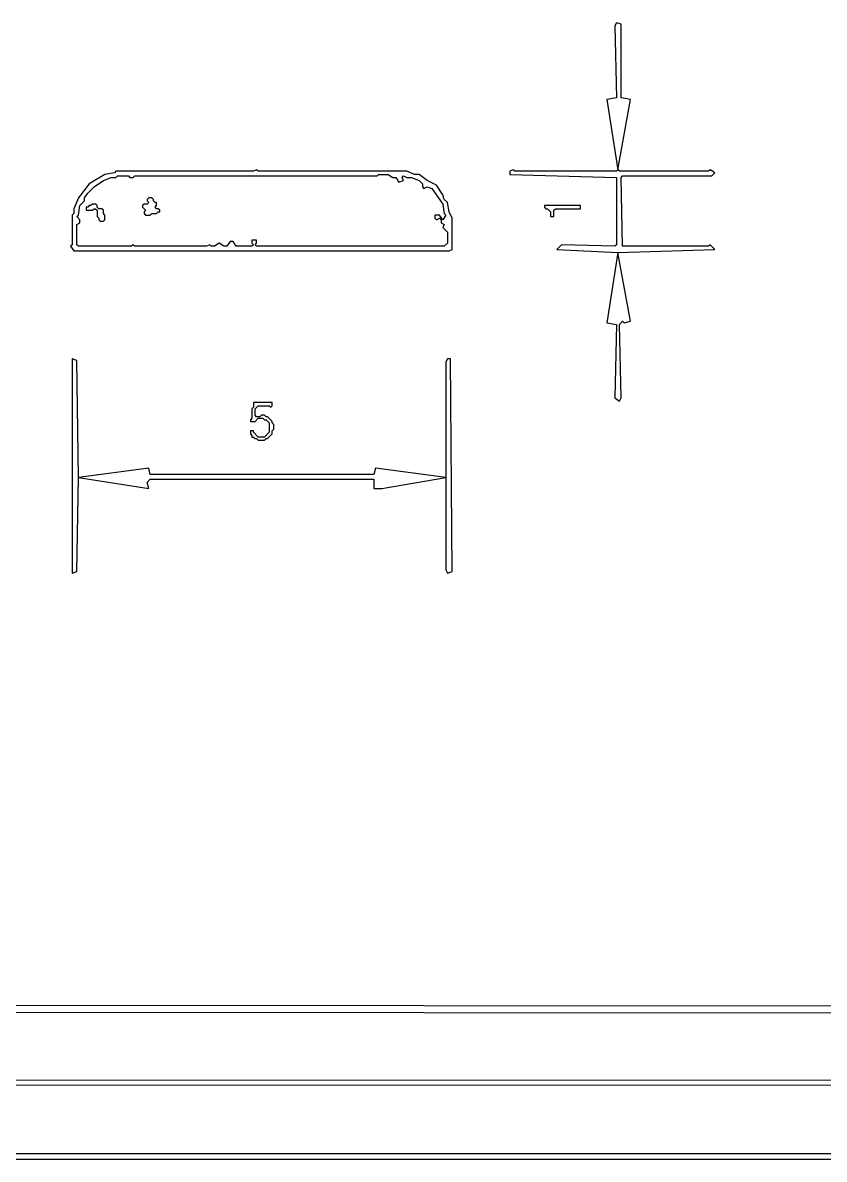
# Model space of a CAD drawing. Extents: x 17 to 323, y -435 to -5.
# Drawn here: x 152.5 to 203.8, y -434.9 to -362.2 of the extents above; entities that cross this region are included whole.
import ezdxf

# ---------------------------------------------------------------- set-up
doc = ezdxf.new("R2010")
doc.units = 0

msp = doc.modelspace()

# ---------------------------------------------------------------- linework, layer by layer
at = {"layer": 'CONTOURS'}
for p, q in [((190.5, -362.2), (190.4, -362.4)), ((190.4, -362.4), (190.5, -367)), ((190.8, -362.3), (190.5, -362.2)), ((190.8, -367), (190.8, -362.3)), ((190.5, -367), (189.9, -367.1)), ((189.9, -367.1), (190.6, -371.6)), ((190.6, -371.6), (191.4, -367.1)), ((191.4, -367.1), (190.8, -367)), ((157.8, -371.9), (156.8, -372.5)), ((157.7, -372.3), (158.2, -372.1)), ((158.4, -371.8), (157.8, -371.9)), ((158.2, -372.1), (158.5, -372.1)), ((158.5, -371.7), (158.4, -371.8)), ((167.3, -371.7), (158.5, -371.7)), ((158.5, -372.1), (158.6, -372)), ((158.6, -372), (159.3, -372)), ((159.3, -372), (159.4, -372.1)), ((159.4, -372.1), (159.6, -372.1)), ((159.6, -372.1), (159.7, -372)), ((159.7, -372), (175.2, -372)), ((167.5, -371.6), (167.3, -371.7)), ((167.6, -371.7), (167.5, -371.6)), ((177.1, -371.7), (167.6, -371.7)), ((175.2, -372), (175.3, -371.9)), ((175.3, -371.9), (175.9, -371.9)), ((175.9, -371.9), (176.2, -372.1)), ((176.2, -372.1), (176.4, -372.1)), ((176.4, -372.1), (176.6, -372.4)), ((176.8, -372.1), (176.9, -372)), ((176.9, -372.3), (176.8, -372.1)), ((176.9, -372), (177.1, -372.1)), ((177.6, -371.9), (177.1, -371.7)), ((177.1, -372.1), (177.4, -372.1)), ((177.4, -372.1), (177.9, -372.3)), ((177.9, -371.9), (177.6, -371.9)), ((178.4, -372.3), (177.9, -371.9)), ((183.9, -371.6), (183.7, -371.7)), ((183.7, -371.7), (183.7, -371.9)), ((183.7, -371.9), (190.5, -372.1)), ((184, -371.7), (183.9, -371.6)), ((190.5, -371.7), (184, -371.7)), ((190.6, -371.6), (190.5, -371.7)), ((190.5, -372.1), (190.5, -376.4)), ((190.7, -371.7), (190.6, -371.6)), ((196.4, -371.7), (190.7, -371.7)), ((190.8, -372.1), (190.9, -372)), ((190.9, -376.5), (190.8, -372.1)), ((190.9, -372), (196.6, -372)), ((196.5, -371.6), (196.4, -371.7)), ((196.8, -371.8), (196.5, -371.6)), ((196.6, -372), (196.8, -371.8)), ((156.8, -372.5), (156.1, -373.4)), ((156.7, -373.1), (157.1, -372.7)), ((157.1, -372.7), (157.7, -372.3)), ((176.6, -372.4), (176.9, -372.3)), ((177.9, -372.3), (178.1, -372.5)), ((178.1, -372.5), (178.1, -372.7)), ((178.1, -372.7), (178.2, -372.8)), ((178.2, -372.8), (178.4, -372.7)), ((179, -372.6), (178.4, -372.3)), ((178.4, -372.7), (178.7, -372.8)), ((178.7, -372.8), (179.4, -373.8)), ((179.4, -373.2), (179, -372.6)), ((156.1, -373.4), (155.8, -374.1)), ((156.2, -373.9), (156.5, -373.6)), ((156.5, -373.4), (156.7, -373.1)), ((156.5, -373.6), (156.5, -373.4)), ((160.6, -373.4), (160.5, -373.5)), ((160.5, -373.5), (160.5, -373.6)), ((160.5, -373.6), (160.6, -373.7)), ((160.8, -373.4), (160.6, -373.4)), ((160.9, -373.5), (160.8, -373.4)), ((160.9, -373.6), (160.9, -373.5)), ((161, -373.7), (160.9, -373.6)), ((179.5, -373.5), (179.4, -373.2)), ((179.7, -373.7), (179.5, -373.5)), ((155.8, -374.4), (155.7, -374.5)), ((155.8, -374.1), (155.8, -374.4)), ((156.1, -374.5), (156.2, -373.9)), ((156.6, -374), (156.6, -374.2)), ((156.7, -374), (156.6, -374)), ((156.6, -374.2), (157, -374.2)), ((156.8, -373.9), (156.7, -374)), ((156.9, -373.9), (156.8, -373.9)), ((157, -373.8), (156.9, -373.9)), ((157.2, -373.8), (157, -373.8)), ((157, -374.2), (157.1, -374.1)), ((157.1, -374.1), (157.2, -374.1)), ((157.3, -373.9), (157.2, -373.8)), ((157.2, -374.1), (157.3, -374.2)), ((157.3, -374), (157.3, -373.9)), ((157.4, -374.1), (157.3, -374)), ((157.3, -374.2), (157.3, -374.6)), ((157.6, -374.1), (157.4, -374.1)), ((157.7, -374.2), (157.6, -374.1)), ((157.7, -374.4), (157.7, -374.2)), ((157.8, -374.5), (157.7, -374.4)), ((160.3, -373.8), (160.2, -373.9)), ((160.2, -373.9), (160.2, -374)), ((160.2, -374), (160.4, -374.2)), ((160.5, -373.8), (160.3, -373.8)), ((160.4, -374.2), (160.3, -374.3)), ((160.3, -374.3), (160.3, -374.4)), ((160.3, -374.4), (160.4, -374.5)), ((160.6, -373.7), (160.5, -373.8)), ((160.7, -374.5), (160.8, -374.4)), ((160.8, -374.4), (161.1, -374.4)), ((161.1, -373.7), (161, -373.7)), ((161, -374), (161.1, -373.9)), ((161.1, -374.1), (161, -374)), ((161.1, -373.9), (161.1, -373.7)), ((161.2, -374.1), (161.1, -374.1)), ((161.1, -374.4), (161.2, -374.3)), ((161.3, -374.2), (161.2, -374.1)), ((161.2, -374.3), (161.3, -374.3)), ((161.3, -374.3), (161.3, -374.2)), ((179.4, -373.8), (179.5, -374.4)), ((179.5, -374.4), (179.6, -374.5)), ((179.8, -374.3), (179.7, -373.7)), ((180, -374.7), (179.8, -374.3)), ((185.9, -373.9), (185.9, -374)), ((188.2, -373.9), (185.9, -373.9)), ((185.9, -374), (186, -374.1)), ((186, -374.1), (186.1, -374.1)), ((186.1, -374.1), (186.3, -374.3)), ((186.3, -374.3), (186.3, -374.6)), ((186.5, -374.2), (186.6, -374.1)), ((186.5, -374.6), (186.5, -374.2)), ((186.6, -374.1), (188.2, -374.1)), ((188.2, -374.1), (188.2, -373.9)), ((155.7, -374.5), (155.7, -376.4)), ((156, -374.6), (156.1, -374.5)), ((156.2, -374.8), (156, -374.6)), ((156, -375.1), (156.2, -375)), ((156, -376.4), (156, -375.1)), ((156.2, -375), (156.2, -374.8)), ((157.3, -374.6), (157.4, -374.7)), ((157.4, -374.7), (157.4, -374.8)), ((157.4, -374.8), (157.5, -374.9)), ((157.5, -374.9), (157.7, -374.9)), ((157.7, -374.9), (157.8, -374.8)), ((157.8, -374.8), (157.8, -374.5)), ((160.4, -374.5), (160.7, -374.5)), ((179.2, -374.5), (178.9, -374.5)), ((178.9, -374.5), (178.9, -374.7)), ((178.9, -374.7), (179, -374.8)), ((179, -374.8), (179.2, -374.7)), ((179.4, -374.8), (179.2, -374.5)), ((179.2, -374.7), (179.3, -374.8)), ((179.3, -374.8), (179.3, -375)), ((179.3, -375), (179.5, -375.1)), ((179.6, -374.5), (179.4, -374.8)), ((179.5, -375.1), (179.4, -375.3)), ((180, -376.7), (180, -374.7)), ((186.3, -374.6), (186.5, -374.6)), ((179.4, -375.3), (179.7, -375.6)), ((179.7, -375.6), (179.7, -376.3)), ((155.7, -376.4), (155.6, -376.5)), ((155.6, -376.5), (155.8, -376.8)), ((156.1, -376.5), (156, -376.4)), ((159.5, -376.5), (156.1, -376.5)), ((159.6, -376.4), (159.5, -376.5)), ((159.7, -376.5), (159.6, -376.4)), ((164.3, -376.5), (159.7, -376.5)), ((164.5, -376.4), (164.3, -376.5)), ((164.6, -376.5), (164.5, -376.4)), ((164.8, -376.5), (164.6, -376.5)), ((165.1, -376.3), (164.8, -376.5)), ((165.4, -376.5), (165.1, -376.3)), ((165.6, -376.5), (165.4, -376.5)), ((165.8, -376.2), (165.6, -376.5)), ((166, -376.2), (165.8, -376.2)), ((166.2, -376.5), (166, -376.2)), ((167.2, -376.5), (166.2, -376.5)), ((167.5, -376.1), (167.2, -376.1)), ((167.2, -376.1), (167.2, -376.3)), ((167.2, -376.3), (167.3, -376.4)), ((167.3, -376.4), (167.2, -376.5)), ((167.4, -376.4), (167.5, -376.3)), ((167.5, -376.5), (167.4, -376.4)), ((167.5, -376.3), (167.5, -376.1)), ((179.5, -376.5), (167.5, -376.5)), ((179.7, -376.3), (179.5, -376.5)), ((187, -376.4), (186.7, -376.7)), ((190.4, -376.5), (187, -376.4)), ((190.5, -376.4), (190.4, -376.5)), ((196.4, -376.5), (190.9, -376.5)), ((196.5, -376.4), (196.4, -376.5)), ((196.8, -376.7), (196.5, -376.4)), ((155.8, -376.8), (179.8, -376.8)), ((179.8, -376.8), (180, -376.7)), ((186.7, -376.7), (190.6, -376.9)), ((190.6, -376.9), (189.9, -381.4)), ((190.6, -376.9), (196.8, -376.7)), ((191.4, -381.3), (190.6, -376.9)), ((189.9, -381.4), (190.5, -381.5)), ((190.5, -381.5), (190.4, -386.2)), ((190.7, -381.5), (190.9, -381.3)), ((190.8, -386.2), (190.7, -381.5)), ((190.9, -381.3), (191, -381.4)), ((191, -381.4), (191.4, -381.3)), ((155.7, -383.7), (155.7, -397.4)), ((156, -383.8), (155.7, -383.7)), ((156.1, -391.3), (156, -383.8)), ((179.7, -383.7), (179.6, -383.9)), ((179.9, -383.7), (179.7, -383.7)), ((180, -397.3), (179.9, -383.7)), ((179.6, -383.9), (179.6, -391.3)), ((167.3, -386.5), (167.3, -386.8)), ((168.5, -386.5), (167.3, -386.5)), ((167.4, -386.9), (167.6, -386.7)), ((167.6, -386.7), (168.3, -386.7)), ((168.3, -386.7), (168.4, -386.8)), ((168.4, -386.8), (168.5, -386.7)), ((168.5, -386.7), (168.5, -386.5)), ((190.4, -386.2), (190.7, -386.4)), ((190.7, -386.4), (190.8, -386.2)), ((167.3, -386.8), (167.2, -386.9)), ((167.2, -386.9), (167.2, -387.5)), ((167.4, -387.3), (167.4, -386.9)), ((167.5, -387.4), (167.4, -387.3)), ((167.7, -387.4), (167.5, -387.4)), ((167.8, -387.3), (167.7, -387.4)), ((168, -387.3), (167.8, -387.3)), ((168.1, -387.4), (168, -387.3)), ((168.2, -387.4), (168.1, -387.4)), ((168.5, -387.7), (168.2, -387.4)), ((167.2, -387.5), (167.1, -387.6)), ((167.1, -387.6), (167.1, -387.7)), ((167.1, -387.7), (167.4, -387.7)), ((167.4, -387.7), (167.6, -387.5)), ((167.6, -387.5), (167.9, -387.5)), ((167.9, -387.5), (168, -387.6)), ((168, -387.6), (168.1, -387.6)), ((168.1, -387.6), (168.3, -387.8)), ((168.3, -387.8), (168.3, -388.4)), ((168.5, -387.8), (168.5, -387.7)), ((168.6, -387.9), (168.5, -387.8)), ((168.5, -388.3), (168.6, -388.2)), ((168.6, -388.2), (168.6, -387.9)), ((167.3, -388.3), (167.1, -388.3)), ((167.1, -388.3), (167.1, -388.5)), ((167.1, -388.5), (167.2, -388.6)), ((167.2, -388.6), (167.2, -388.7)), ((167.2, -388.7), (167.3, -388.7)), ((167.3, -388.4), (167.3, -388.3)), ((167.6, -388.7), (167.3, -388.4)), ((167.3, -388.7), (167.4, -388.8)), ((167.4, -388.8), (167.5, -388.8)), ((167.5, -388.8), (167.6, -388.9)), ((168, -388.7), (167.6, -388.7)), ((167.6, -388.9), (168, -388.9)), ((168.3, -388.4), (168, -388.7)), ((168, -388.9), (168.1, -388.8)), ((168.1, -388.8), (168.2, -388.8)), ((168.2, -388.8), (168.5, -388.5)), ((168.5, -388.5), (168.5, -388.3)), ((160.6, -390.7), (156.1, -391.3)), ((160.7, -391.1), (160.6, -390.7)), ((175, -391.1), (160.7, -391.1)), ((175.1, -390.7), (175, -391.1)), ((179.6, -391.3), (175.1, -390.7)), ((156, -397.3), (156.1, -391.3)), ((156.1, -391.3), (160.6, -392)), ((160.5, -391.6), (160.7, -391.4)), ((160.6, -392), (160.5, -391.6)), ((160.7, -391.4), (175, -391.4)), ((175, -391.4), (175, -392)), ((175.5, -392), (179.6, -391.3)), ((179.6, -391.3), (179.6, -397.2)), ((175, -392), (175.5, -392)), ((155.7, -397.4), (156, -397.3)), ((179.6, -397.2), (179.7, -397.4)), ((179.7, -397.4), (180, -397.3)), ((206, -425.1), (26.6, -425)), ((26.3, -425.4), (313.2, -425.6)), ((21.5, -430.1), (318.1, -430.2)), ((317.7, -429.9), (21.8, -429.8)), ((322.4, -434.6), (17.2, -434.5)), ((16.9, -434.9), (322.7, -434.9))]:
    msp.add_line(p, q, dxfattribs=at)

doc.saveas('drawing.dxf')
